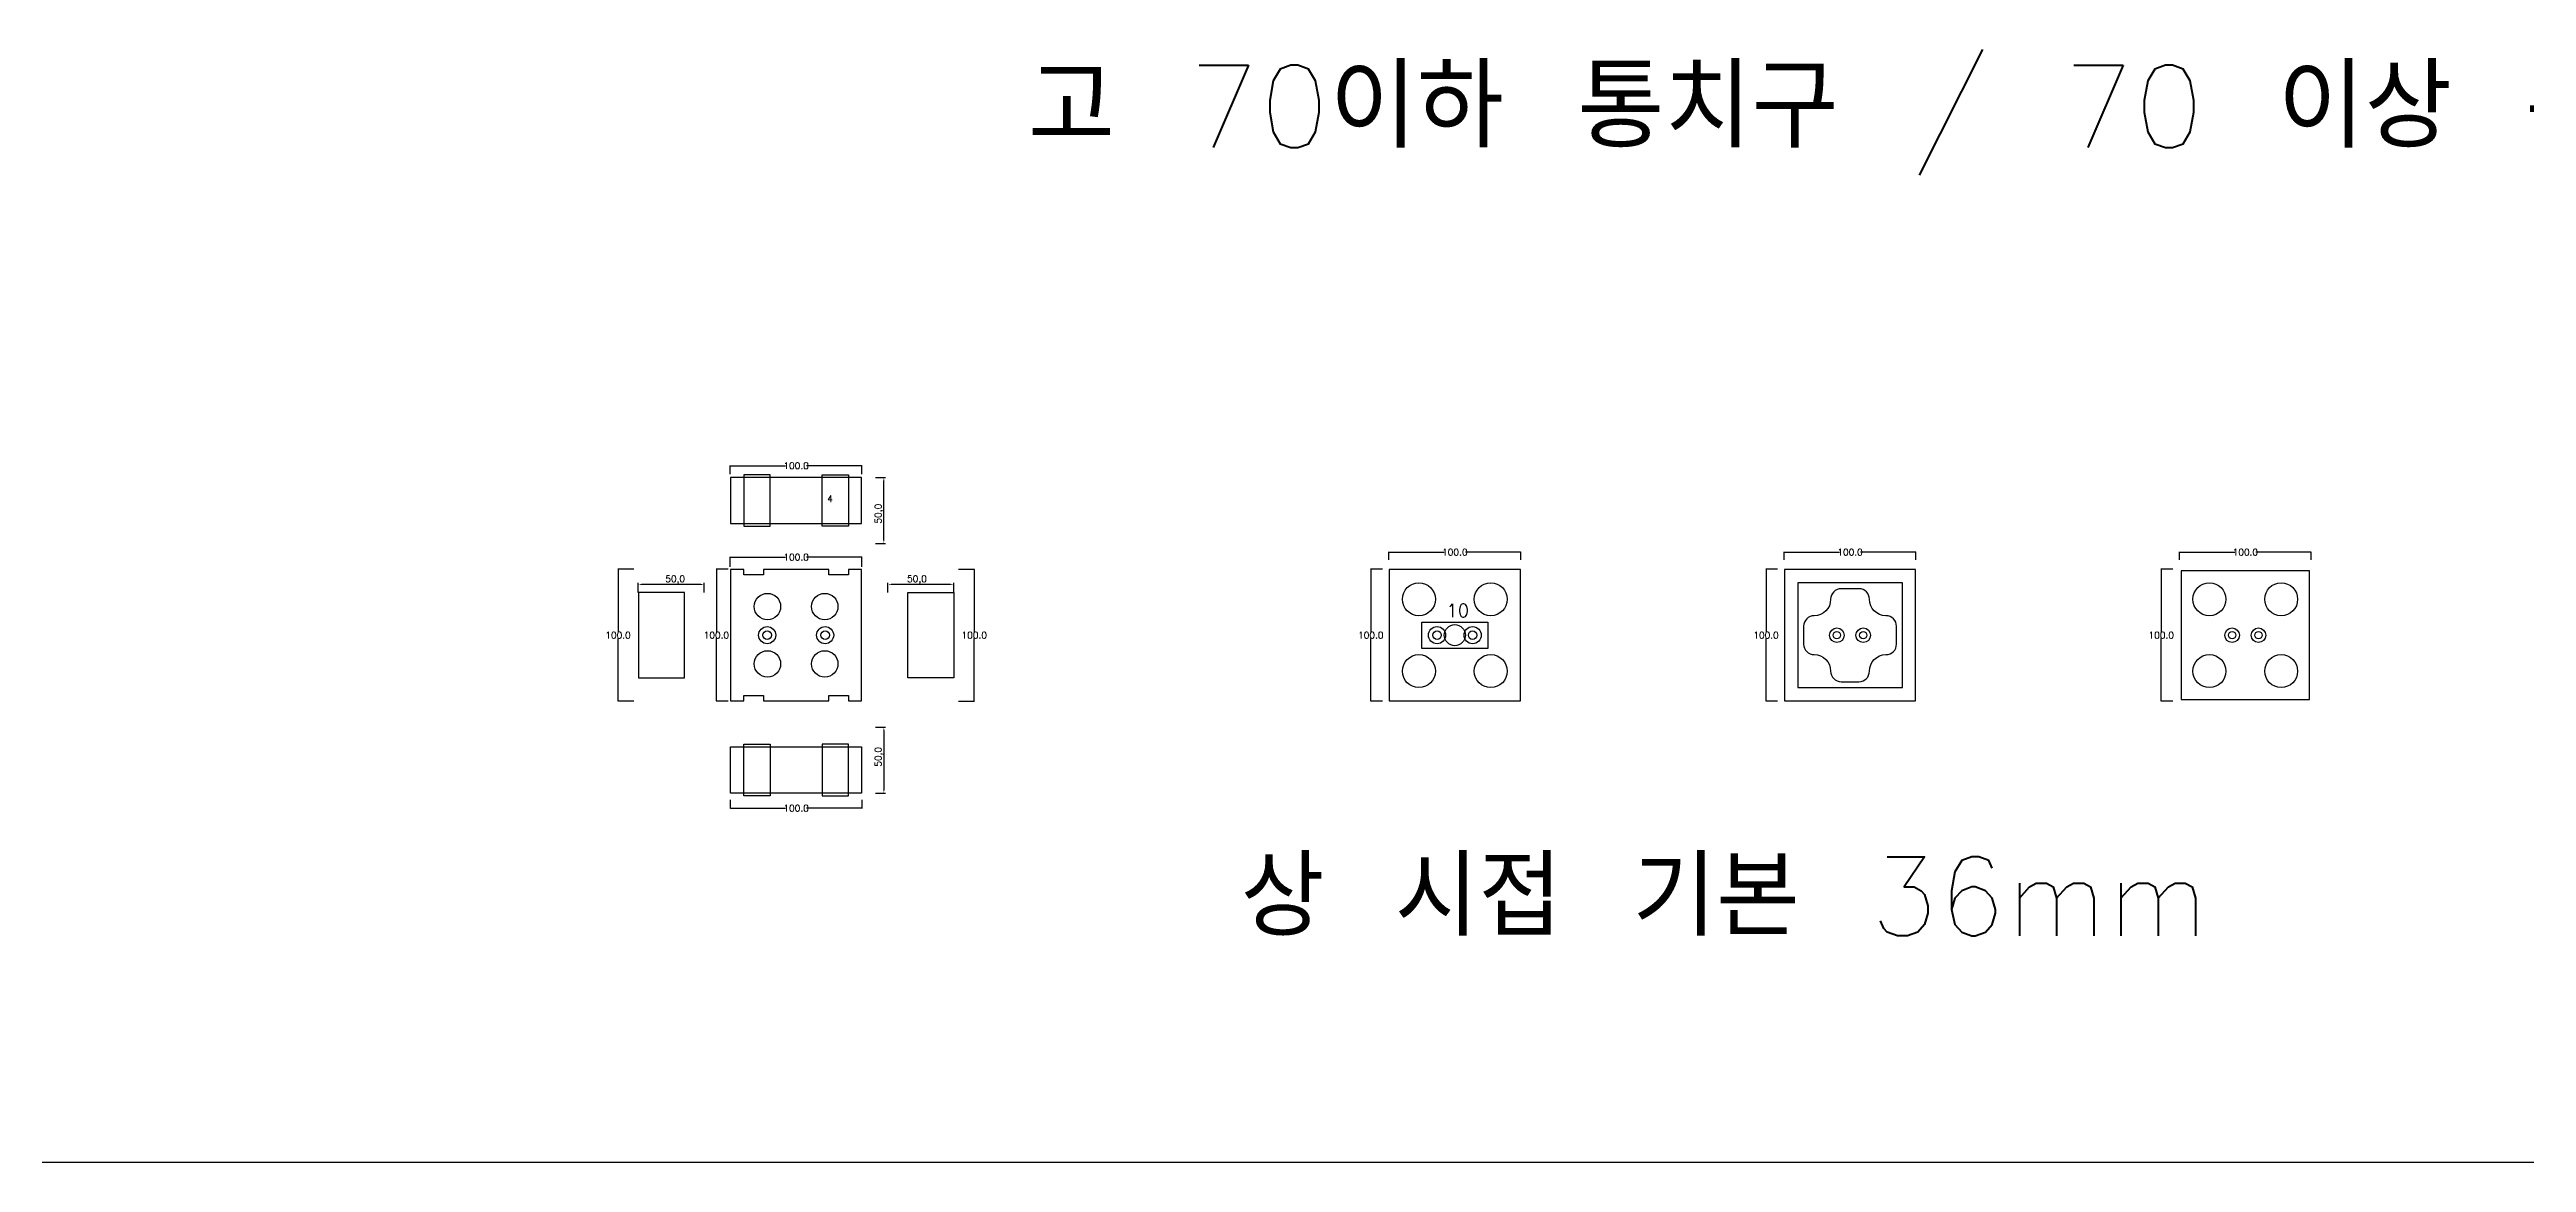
# Model space of a CAD drawing. Header units: millimetres. Extents: x 37110 to 56310, y -3510 to 5490.
# Drawn here: x 53243 to 55123, y 90 to 934 of the extents above; entities that cross this region are included whole.
import ezdxf

# ---------------------------------------------------------------- set-up
doc = ezdxf.new("R2010")
doc.units = ezdxf.units.MM
for name, color, linetype in [('TEXT', 3, 'Continuous'), ('볼트 구멍', 7, 'Continuous'), ('치구', 7, 'Continuous'), ('치수', 7, 'Continuous')]:
    doc.layers.add(name, color=color, linetype=linetype)
doc.styles.get("Standard").update_dxf_attribs({"font": 'txt.shx', "bigfont": 'whgtxt.shx'})
doc.dimstyles.new('ISO-25', dxfattribs={"dimtxt": 2.5, "dimasz": 2.5, "dimexe": 1.25, "dimexo": 0.625, "dimtad": 1, "dimtxsty": 'Standard', "dimcen": 2.5, "dimadec": 0, "dimazin": 0, "dimtfac": 1, "dimtmove": 0, "dimatfit": 3, "dimfxl": 0, "dimarcsym": 0})
doc.dimstyles.get("Standard").update_dxf_attribs({"dimtxt": 7, "dimasz": 0.18, "dimexe": 0.18, "dimexo": 0.0625, "dimgap": 0.09, "dimtad": 0, "dimtih": 1, "dimtoh": 1, "dimdec": 1, "dimzin": 0, "dimdsep": 46, "dimtxsty": 'Standard', "dimcen": 0.09, "dimadec": 0, "dimazin": 0, "dimtfac": 1, "dimtdec": 1, "dimtofl": 0, "dimtmove": 0, "dimatfit": 3, "dimfxl": 0, "dimtolj": 1, "dimtzin": 0, "dimarcsym": 0})

# ---------------------------------------------------------------- blocks, each defined once
blk = doc.blocks.new('*D2678')
at = {"layer": 'Defpoints', "color": 0}
for p in [(53869.7, 609.7), (53876.6, 609.7), (53869.7, 559.7)]:
    blk.add_point(p, dxfattribs=at)
at = {"layer": '치수', "color": 0, "lineweight": -2}
for p, q in [((53870.3, 609.7), (53877.8, 609.7)), ((53876.6, 562.2), (53876.6, 607.2)), ((53870.3, 559.7), (53877.8, 559.7))]:
    blk.add_line(p, q, dxfattribs=at)
at = {"layer": '치수', "color": 0}
for points in [[(53876.2, 607.2), (53877, 607.2), (53876.6, 609.7)], [(53876.2, 562.2), (53877, 562.2), (53876.6, 559.7)]]:
    blk.add_solid(points, dxfattribs=at)
at = {"layer": '치수', "color": 0, "insert": (53873, 582.2), "char_height": 5, "attachment_point": 5, "rotation": 90}
blk.add_mtext('50,0', dxfattribs=at)
blk = doc.blocks.new('*D2676')
at = {"layer": 'Defpoints', "color": 0, "linetype": 'Continuous'}
for p in [(53686.9, 540), (53674.8, 440), (53686.9, 440)]:
    blk.add_point(p, dxfattribs=at)
at = {"layer": '치수', "color": 0, "linetype": 'Continuous', "lineweight": -2}
for p, q in [((53686.8, 540), (53674.6, 540)), ((53674.8, 539.8), (53674.8, 492.6)), ((53674.8, 440.2), (53674.8, 487.4)), ((53686.8, 440), (53674.6, 440))]:
    blk.add_line(p, q, dxfattribs=at)
at = {"layer": '치수', "color": 0, "linetype": 'Continuous'}
for points in [[(53674.8, 539.8), (53674.8, 539.8), (53674.8, 540)], [(53674.8, 440.2), (53674.8, 440.2), (53674.8, 440)]]:
    blk.add_solid(points, dxfattribs=at)
at = {"layer": '치수', "color": 0, "linetype": 'Continuous', "insert": (53674.8, 490), "char_height": 5, "attachment_point": 5}
blk.add_mtext('\\A1;100.0', dxfattribs=at)
blk = doc.blocks.new('*D2675')
at = {"layer": 'Defpoints', "color": 0, "linetype": 'Continuous'}
for p in [(53758.5, 540), (53749.5, 440), (53758.5, 440)]:
    blk.add_point(p, dxfattribs=at)
at = {"layer": '치수', "color": 0, "linetype": 'Continuous', "lineweight": -2}
for p, q in [((53758.5, 540), (53749.3, 540)), ((53749.5, 539.8), (53749.5, 492.6)), ((53749.5, 440.2), (53749.5, 487.4)), ((53758.5, 440), (53749.3, 440))]:
    blk.add_line(p, q, dxfattribs=at)
at = {"layer": '치수', "color": 0, "linetype": 'Continuous'}
for points in [[(53749.4, 539.8), (53749.5, 539.8), (53749.5, 540)], [(53749.4, 440.2), (53749.5, 440.2), (53749.5, 440)]]:
    blk.add_solid(points, dxfattribs=at)
at = {"layer": '치수', "color": 0, "linetype": 'Continuous', "insert": (53749.5, 490), "char_height": 5, "attachment_point": 5}
blk.add_mtext('\\A1;100.0', dxfattribs=at)
blk = doc.blocks.new('*D2683')
at = {"layer": 'Defpoints', "color": 0, "linetype": 'Continuous'}
for p in [(53933.1, 540), (53933.1, 440), (53945.2, 440)]:
    blk.add_point(p, dxfattribs=at)
at = {"layer": '치수', "color": 0, "linetype": 'Continuous', "lineweight": -2}
for p, q in [((53933.2, 540), (53945.4, 540)), ((53945.2, 539.8), (53945.2, 492.6)), ((53945.2, 440.2), (53945.2, 487.4)), ((53933.2, 440), (53945.4, 440))]:
    blk.add_line(p, q, dxfattribs=at)
at = {"layer": '치수', "color": 0, "linetype": 'Continuous'}
for points in [[(53945.2, 539.8), (53945.2, 539.8), (53945.2, 540)], [(53945.2, 440.2), (53945.2, 440.2), (53945.2, 440)]]:
    blk.add_solid(points, dxfattribs=at)
at = {"layer": '치수', "color": 0, "linetype": 'Continuous', "insert": (53945.2, 490), "char_height": 5, "attachment_point": 5}
blk.add_mtext('\\A1;100.0', dxfattribs=at)
blk = doc.blocks.new('*D2672')
at = {"layer": 'Defpoints', "color": 0, "linetype": 'Continuous'}
for p in [(53760, 365.1), (53860, 365.1), (53860, 358.7)]:
    blk.add_point(p, dxfattribs=at)
at = {"layer": '치수', "color": 0, "linetype": 'Continuous', "lineweight": -2}
for p, q in [((53760, 365.1), (53760, 358.6)), ((53760.2, 358.7), (53802, 358.7)), ((53859.8, 358.7), (53818, 358.7)), ((53860, 365.1), (53860, 358.6))]:
    blk.add_line(p, q, dxfattribs=at)
at = {"layer": '치수', "color": 0, "linetype": 'Continuous'}
for points in [[(53760.2, 358.8), (53760.2, 358.7), (53760, 358.7)], [(53859.8, 358.8), (53859.8, 358.7), (53860, 358.7)]]:
    blk.add_solid(points, dxfattribs=at)
at = {"layer": '치수', "color": 0, "linetype": 'Continuous', "insert": (53810, 358.7), "char_height": 5, "attachment_point": 5}
blk.add_mtext('\\A1;100.0', dxfattribs=at)
blk = doc.blocks.new('*D2682')
at = {"layer": 'Defpoints', "color": 0}
for p in [(53869.7, 420.2), (53869.7, 370.2), (53876.6, 370.2)]:
    blk.add_point(p, dxfattribs=at)
at = {"layer": '치수', "color": 0, "lineweight": -2}
for p, q in [((53870.3, 420.2), (53877.8, 420.2)), ((53876.6, 417.7), (53876.6, 372.7)), ((53870.3, 370.2), (53877.8, 370.2))]:
    blk.add_line(p, q, dxfattribs=at)
at = {"layer": '치수', "color": 0}
for points in [[(53876.2, 417.7), (53877, 417.7), (53876.6, 420.2)], [(53876.2, 372.7), (53877, 372.7), (53876.6, 370.2)]]:
    blk.add_solid(points, dxfattribs=at)
at = {"layer": '치수', "color": 0, "insert": (53873, 397.7), "char_height": 5, "attachment_point": 5, "rotation": 90}
blk.add_mtext('50,0', dxfattribs=at)
blk = doc.blocks.new('*D2673')
at = {"layer": 'Defpoints', "color": 0, "linetype": 'Continuous'}
for p in [(53860, 549.2), (53760, 541.8), (53860, 541.8)]:
    blk.add_point(p, dxfattribs=at)
at = {"layer": '치수', "color": 0, "linetype": 'Continuous', "lineweight": -2}
for p, q in [((53760, 541.9), (53760, 549.4)), ((53760.2, 549.2), (53802, 549.2)), ((53859.8, 549.2), (53818, 549.2)), ((53860, 541.9), (53860, 549.4))]:
    blk.add_line(p, q, dxfattribs=at)
at = {"layer": '치수', "color": 0, "linetype": 'Continuous'}
for points in [[(53760.2, 549.3), (53760.2, 549.2), (53760, 549.2)], [(53859.8, 549.3), (53859.8, 549.2), (53860, 549.2)]]:
    blk.add_solid(points, dxfattribs=at)
at = {"layer": '치수', "color": 0, "linetype": 'Continuous', "insert": (53810, 549.2), "char_height": 5, "attachment_point": 5}
blk.add_mtext('\\A1;100.0', dxfattribs=at)
blk = doc.blocks.new('*D2674')
at = {"layer": 'Defpoints', "color": 0}
for p in [(53690.2, 528.5), (53690.2, 521.8), (53740.2, 521.7)]:
    blk.add_point(p, dxfattribs=at)
at = {"layer": '치수', "color": 0, "lineweight": -2}
for p, q in [((53690.2, 522.4), (53690.2, 529.7)), ((53737.7, 528.5), (53692.7, 528.5)), ((53740.2, 522.3), (53740.2, 529.7))]:
    blk.add_line(p, q, dxfattribs=at)
at = {"layer": '치수', "color": 0}
for points in [[(53692.7, 528.9), (53692.7, 528.1), (53690.2, 528.5)], [(53737.7, 528.9), (53737.7, 528.1), (53740.2, 528.5)]]:
    blk.add_solid(points, dxfattribs=at)
at = {"layer": '치수', "color": 0, "insert": (53718.2, 532), "char_height": 5, "attachment_point": 5}
blk.add_mtext('50,0', dxfattribs=at)
blk = doc.blocks.new('*D2681')
at = {"layer": 'Defpoints', "color": 0}
for p in [(53929.7, 528.6), (53879.7, 521.8), (53929.7, 521.8)]:
    blk.add_point(p, dxfattribs=at)
at = {"layer": '치수', "color": 0, "lineweight": -2}
for p, q in [((53879.7, 522.4), (53879.7, 529.8)), ((53882.2, 528.6), (53927.2, 528.6)), ((53929.7, 522.4), (53929.7, 529.8))]:
    blk.add_line(p, q, dxfattribs=at)
at = {"layer": '치수', "color": 0}
for points in [[(53882.2, 529), (53882.2, 528.2), (53879.7, 528.6)], [(53927.2, 529), (53927.2, 528.2), (53929.7, 528.6)]]:
    blk.add_solid(points, dxfattribs=at)
at = {"layer": '치수', "color": 0, "insert": (53901.7, 532.1), "char_height": 5, "attachment_point": 5}
blk.add_mtext('50,0', dxfattribs=at)
blk = doc.blocks.new('*D2677')
at = {"layer": 'Defpoints', "color": 0, "linetype": 'Continuous'}
for p in [(53760, 612.2), (53860, 618.6), (53860, 612.2)]:
    blk.add_point(p, dxfattribs=at)
at = {"layer": '치수', "color": 0, "linetype": 'Continuous', "lineweight": -2}
for p, q in [((53760, 612.2), (53760, 618.8)), ((53760.2, 618.6), (53802, 618.6)), ((53859.8, 618.6), (53818, 618.6)), ((53860, 612.2), (53860, 618.8))]:
    blk.add_line(p, q, dxfattribs=at)
at = {"layer": '치수', "color": 0, "linetype": 'Continuous'}
for points in [[(53760.2, 618.6), (53760.2, 618.5), (53760, 618.6)], [(53859.8, 618.6), (53859.8, 618.5), (53860, 618.6)]]:
    blk.add_solid(points, dxfattribs=at)
at = {"layer": '치수', "color": 0, "linetype": 'Continuous', "insert": (53810, 618.6), "char_height": 5, "attachment_point": 5}
blk.add_mtext('\\A1;100.0', dxfattribs=at)
blk = doc.blocks.new('*D2679')
at = {"layer": 'Defpoints', "color": 0, "linetype": 'Continuous'}
for p in [(54255.1, 540), (54246.2, 440), (54255.1, 440)]:
    blk.add_point(p, dxfattribs=at)
at = {"layer": '치수', "color": 0, "linetype": 'Continuous', "lineweight": -2}
for p, q in [((54255, 540), (54246, 540)), ((54246.2, 539.8), (54246.2, 492.6)), ((54246.2, 440.2), (54246.2, 487.4)), ((54255, 440), (54246, 440))]:
    blk.add_line(p, q, dxfattribs=at)
at = {"layer": '치수', "color": 0, "linetype": 'Continuous'}
for points in [[(54246.2, 539.8), (54246.2, 539.8), (54246.2, 540)], [(54246.2, 440.2), (54246.2, 440.2), (54246.2, 440)]]:
    blk.add_solid(points, dxfattribs=at)
at = {"layer": '치수', "color": 0, "linetype": 'Continuous', "insert": (54246.2, 490), "char_height": 5, "attachment_point": 5}
blk.add_mtext('\\A1;100.0', dxfattribs=at)
blk = doc.blocks.new('*D2685')
at = {"layer": 'Defpoints', "color": 0, "linetype": 'Continuous'}
for p in [(54560, 547.1), (54660, 553), (54660, 547.1)]:
    blk.add_point(p, dxfattribs=at)
at = {"layer": '치수', "color": 0, "linetype": 'Continuous', "lineweight": -2}
for p, q in [((54560, 547.2), (54560, 553.2)), ((54560.2, 553), (54602, 553)), ((54659.8, 553), (54618, 553)), ((54660, 547.2), (54660, 553.2))]:
    blk.add_line(p, q, dxfattribs=at)
at = {"layer": '치수', "color": 0, "linetype": 'Continuous'}
for points in [[(54560.2, 553), (54560.2, 553), (54560, 553)], [(54659.8, 553), (54659.8, 553), (54660, 553)]]:
    blk.add_solid(points, dxfattribs=at)
at = {"layer": '치수', "color": 0, "linetype": 'Continuous', "insert": (54610, 553), "char_height": 5, "attachment_point": 5}
blk.add_mtext('\\A1;100.0', dxfattribs=at)
blk = doc.blocks.new('*D2684')
at = {"layer": 'Defpoints', "color": 0, "linetype": 'Continuous'}
for p in [(54555.1, 540), (54546.2, 440), (54555.1, 440)]:
    blk.add_point(p, dxfattribs=at)
at = {"layer": '치수', "color": 0, "linetype": 'Continuous', "lineweight": -2}
for p, q in [((54555, 540), (54546, 540)), ((54546.2, 539.8), (54546.2, 492.6)), ((54546.2, 440.2), (54546.2, 487.4)), ((54555, 440), (54546, 440))]:
    blk.add_line(p, q, dxfattribs=at)
at = {"layer": '치수', "color": 0, "linetype": 'Continuous'}
for points in [[(54546.2, 539.8), (54546.2, 539.8), (54546.2, 540)], [(54546.2, 440.2), (54546.2, 440.2), (54546.2, 440)]]:
    blk.add_solid(points, dxfattribs=at)
at = {"layer": '치수', "color": 0, "linetype": 'Continuous', "insert": (54546.2, 490), "char_height": 5, "attachment_point": 5}
blk.add_mtext('\\A1;100.0', dxfattribs=at)
blk = doc.blocks.new('*D2680')
at = {"layer": 'Defpoints', "color": 0, "linetype": 'Continuous'}
for p in [(54260, 547.1), (54360, 553), (54360, 547.1)]:
    blk.add_point(p, dxfattribs=at)
at = {"layer": '치수', "color": 0, "linetype": 'Continuous', "lineweight": -2}
for p, q in [((54260, 547.2), (54260, 553.2)), ((54260.2, 553), (54302, 553)), ((54359.8, 553), (54318, 553)), ((54360, 547.2), (54360, 553.2))]:
    blk.add_line(p, q, dxfattribs=at)
at = {"layer": '치수', "color": 0, "linetype": 'Continuous'}
for points in [[(54260.2, 553), (54260.2, 553), (54260, 553)], [(54359.8, 553), (54359.8, 553), (54360, 553)]]:
    blk.add_solid(points, dxfattribs=at)
at = {"layer": '치수', "color": 0, "linetype": 'Continuous', "insert": (54310, 553), "char_height": 5, "attachment_point": 5}
blk.add_mtext('\\A1;100.0', dxfattribs=at)
blk = doc.blocks.new('*D2686')
at = {"layer": 'Defpoints', "color": 0, "linetype": 'Continuous'}
for p in [(54855.1, 540), (54846.2, 440), (54855.1, 440)]:
    blk.add_point(p, dxfattribs=at)
at = {"layer": '치수', "color": 0, "linetype": 'Continuous', "lineweight": -2}
for p, q in [((54855, 540), (54846, 540)), ((54846.2, 539.8), (54846.2, 492.6)), ((54846.2, 440.2), (54846.2, 487.4)), ((54855, 440), (54846, 440))]:
    blk.add_line(p, q, dxfattribs=at)
at = {"layer": '치수', "color": 0, "linetype": 'Continuous'}
for points in [[(54846.2, 539.8), (54846.2, 539.8), (54846.2, 540)], [(54846.2, 440.2), (54846.2, 440.2), (54846.2, 440)]]:
    blk.add_solid(points, dxfattribs=at)
at = {"layer": '치수', "color": 0, "linetype": 'Continuous', "insert": (54846.2, 490), "char_height": 5, "attachment_point": 5}
blk.add_mtext('\\A1;100.0', dxfattribs=at)
blk = doc.blocks.new('*D2687')
at = {"layer": 'Defpoints', "color": 0, "linetype": 'Continuous'}
for p in [(54860, 547.1), (54960, 553), (54960, 547.1)]:
    blk.add_point(p, dxfattribs=at)
at = {"layer": '치수', "color": 0, "linetype": 'Continuous', "lineweight": -2}
for p, q in [((54860, 547.2), (54860, 553.2)), ((54860.2, 553), (54902, 553)), ((54959.8, 553), (54918, 553)), ((54960, 547.2), (54960, 553.2))]:
    blk.add_line(p, q, dxfattribs=at)
at = {"layer": '치수', "color": 0, "linetype": 'Continuous'}
for points in [[(54860.2, 553), (54860.2, 553), (54860, 553)], [(54959.8, 553), (54959.8, 553), (54960, 553)]]:
    blk.add_solid(points, dxfattribs=at)
at = {"layer": '치수', "color": 0, "linetype": 'Continuous', "insert": (54910, 553), "char_height": 5, "attachment_point": 5}
blk.add_mtext('\\A1;100.0', dxfattribs=at)

msp = doc.modelspace()

# ---------------------------------------------------------------- linework, layer by layer
at = {"color": 6}
msp.add_line((56310, 90), (37110, 90), dxfattribs=at)
at = {"color": 0}
msp.add_lwpolyline([(54574.75, 496.75), (54574.75, 483.25, 0.41421356), (54582.75, 475.25, -0.41421356), (54595.25, 462.75, 0.41421356), (54603.25, 454.75), (54616.75, 454.75, 0.41421356), (54624.75, 462.75, -0.41421356), (54637.25, 475.25, 0.41421356), (54645.25, 483.25), (54645.25, 496.75, 0.41421356), (54637.25, 504.75, -0.41421356), (54624.75, 517.25, 0.41421356), (54616.75, 525.25), (54603.25, 525.25, 0.41421356), (54595.25, 517.25, -0.41421356), (54582.75, 504.75, 0.41421356)], format="xyb", close=True, dxfattribs=at)
for centre, radius in [((54282.75, 517.25), 12.5), ((54337.25, 517.25), 12.5), ((54882.75, 517.25), 12.5), ((54937.25, 517.25), 12.5), ((53788.25, 511.75), 10), ((53831.75, 511.75), 10), ((53788.25, 468.25), 10), ((53831.75, 468.25), 10), ((54282.75, 462.75), 12.5), ((54337.25, 462.75), 12.5), ((54882.75, 462.75), 12.5), ((54937.25, 462.75), 12.5)]:
    msp.add_circle(centre, radius, dxfattribs=at)
at = {"layer": '볼트 구멍', "color": 1}
msp.add_lwpolyline([(54285, 500), (54335, 500), (54335, 480), (54285, 480)], close=True, dxfattribs=at)
at = {"layer": '볼트 구멍', "color": 2}
for centre in [(53788, 490), (53832, 490)]:
    msp.add_circle(centre, 6.5, dxfattribs=at)
at = {"layer": '볼트 구멍', "color": 3}
for centre, radius in [((53788, 490), 3.25), ((53832, 490), 3.25), ((54296.5, 490), 3.25), ((54310, 490), 8), ((54323.5, 490), 3.25), ((54600, 490), 2.75), ((54620, 490), 2.75), ((54900, 490), 2.75), ((54920, 490), 2.75)]:
    msp.add_circle(centre, radius, dxfattribs=at)
at = {"layer": '볼트 구멍', "color": 6}
for centre, radius in [((54296.5, 490), 6.5), ((54323.5, 490), 6.5), ((54600, 490), 5.5), ((54620, 490), 5.5), ((54900, 490), 5.5), ((54920, 490), 5.5)]:
    msp.add_circle(centre, radius, dxfattribs=at)
at = {"layer": '치구'}
for points in [[(53760.25, 574.75), (53859.75, 574.75), (53859.75, 609.75), (53760.25, 609.75)], [(53760.25, 440.25), (53770.25, 440.25), (53770.25, 444.25), (53785.25, 444.25), (53785.25, 440.25), (53834.75, 440.25), (53834.75, 444.25), (53849.75, 444.25), (53849.75, 440.25), (53859.75, 440.25), (53859.75, 539.75), (53849.75, 539.75), (53849.75, 535.75), (53834.75, 535.75), (53834.75, 539.75), (53785.25, 539.75), (53785.25, 535.75), (53770.25, 535.75), (53770.25, 539.75), (53760.25, 539.75)], [(54260.25, 539.75), (54260.25, 440.25), (54359.75, 440.25), (54359.75, 539.75)], [(54560.25, 539.75), (54560.25, 440.25), (54659.75, 440.25), (54659.75, 539.75)], [(54570.25, 529.75), (54570.25, 450.25), (54649.75, 450.25), (54649.75, 529.75)], [(54861.25, 538.75), (54861.25, 441.25), (54958.75, 441.25), (54958.75, 538.75)], [(53725.25, 522.35), (53690.25, 522.35), (53690.25, 457.65), (53725.25, 457.65)], [(53894.75, 522.35), (53929.75, 522.35), (53929.75, 457.65), (53894.75, 457.65)], [(53760.25, 405.25), (53859.75, 405.25), (53859.75, 370.25), (53760.25, 370.25)]]:
    msp.add_lwpolyline(points, close=True, dxfattribs=at)
at = {"layer": '치구', "color": 1}
for points in [[(53770.25, 572.75), (53790.25, 572.75), (53790.25, 611.747), (53770.25, 611.747)], [(53849.75, 572.75), (53829.75, 572.75), (53829.75, 611.747), (53849.75, 611.747)], [(53770.25, 407.25), (53790.25, 407.25), (53790.25, 368.253), (53770.25, 368.253)], [(53849.75, 407.25), (53829.75, 407.25), (53829.75, 368.253), (53849.75, 368.253)]]:
    msp.add_lwpolyline(points, close=True, dxfattribs=at)

# ---------------------------------------------------------------- texts
at = {"layer": 'TEXT', "color": 1, "linetype": 'Continuous'}
msp.add_text('고 70이하 통치구 / 70 이상 분리', height=62.5, dxfattribs=at).set_placement((53986.041, 859.914))
at = {"layer": 'TEXT', "color": 1}
msp.add_text('4', height=5, dxfattribs=at).set_placement((53833.562, 591.052))
at = {"layer": 'TEXT', "color": 3}
msp.add_text('상 시접 기본 36mm', height=60, dxfattribs=at).set_placement((54147.488, 261.85))
at = {"layer": '볼트 구멍', "color": 1}
msp.add_text('10', height=10, dxfattribs=at).set_placement((54303.635, 503.796))

# ---------------------------------------------------------------- dimensions: what is measured, and where the dimension line sits
at = {"layer": '치수', "color": 4, "linetype": 'Continuous'}
for base, p1, p2, picture, middle in [((53860, 618.572), (53760, 612.175), (53860, 612.175), '*D2677', (53810, 618.572)), ((53860, 358.739), (53760, 365.137), (53860, 365.137), '*D2672', (53810, 358.739))]:
    dim = msp.add_linear_dim(base=base, p1=p1, p2=p2, dimstyle='Standard', override={"dimtxt": 5}, dxfattribs=at)
    dim.commit()
    dim.dimension.update_dxf_attribs({"geometry": picture, "text_midpoint": middle, "dimtype": 160})
at = {"layer": '치수', "color": 4}
for base, p1, p2, angle, picture, middle in [((53876.577, 609.75), (53869.68, 559.75), (53869.68, 609.75), 90, '*D2678', (53876.577, 582.25)), ((53690.25, 528.477), (53740.25, 521.7), (53690.25, 521.8), 180, '*D2674', (53718.25, 528.477)), ((53876.577, 370.25), (53869.68, 420.25), (53869.68, 370.25), 270, '*D2682', (53876.577, 397.75))]:
    dim = msp.add_linear_dim(base=base, p1=p1, p2=p2, angle=angle, dimstyle='ISO-25', override={"dimtxt": 5, "dimdec": 1, "dimzin": 0, "dimtdec": 1}, dxfattribs=at)
    dim.commit()
    dim.dimension.update_dxf_attribs({"geometry": picture, "text_midpoint": middle, "dimtype": 160})
at = {"layer": '치수', "color": 4, "linetype": 'Continuous'}
for base, p1, p2, picture, middle in [((53860, 549.222), (53760, 541.825), (53860, 541.825), '*D2673', (53810, 549.222)), ((54360, 552.99), (54260, 547.107), (54360, 547.107), '*D2680', (54310, 552.99)), ((54660, 552.99), (54560, 547.107), (54660, 547.107), '*D2685', (54610, 552.99)), ((54960, 552.99), (54860, 547.107), (54960, 547.107), '*D2687', (54910, 552.99))]:
    dim = msp.add_linear_dim(base=base, p1=p1, p2=p2, dimstyle='Standard', override={"dimtxt": 5}, dxfattribs=at)
    dim.commit()
    dim.dimension.update_dxf_attribs({"geometry": picture, "text_midpoint": middle})
for base, p1, p2, picture, middle in [((53674.782, 440), (53686.852, 540), (53686.852, 440), '*D2676', (53674.782, 490)), ((53749.47, 440), (53758.54, 540), (53758.54, 440), '*D2675', (53749.47, 490)), ((53945.218, 440), (53933.148, 540), (53933.148, 440), '*D2683', (53945.218, 490)), ((54246.204, 440), (54255.109, 540), (54255.109, 440), '*D2679', (54246.204, 490)), ((54546.204, 440), (54555.109, 540), (54555.109, 440), '*D2684', (54546.204, 490)), ((54846.204, 440), (54855.109, 540), (54855.109, 440), '*D2686', (54846.204, 490))]:
    dim = msp.add_linear_dim(base=base, p1=p1, p2=p2, angle=90, dimstyle='Standard', override={"dimtxt": 5}, dxfattribs=at)
    dim.commit()
    dim.dimension.update_dxf_attribs({"geometry": picture, "text_midpoint": middle})
at = {"layer": '치수', "color": 4}
dim = msp.add_linear_dim(base=(53929.75, 528.577), p1=(53879.75, 521.8), p2=(53929.75, 521.8), dimstyle='ISO-25', override={"dimtxt": 5, "dimdec": 1, "dimzin": 0, "dimtdec": 1}, dxfattribs=at)
dim.commit()
dim.dimension.update_dxf_attribs({"geometry": '*D2681', "text_midpoint": (53901.75, 528.577), "dimtype": 160})

doc.saveas('drawing.dxf')
